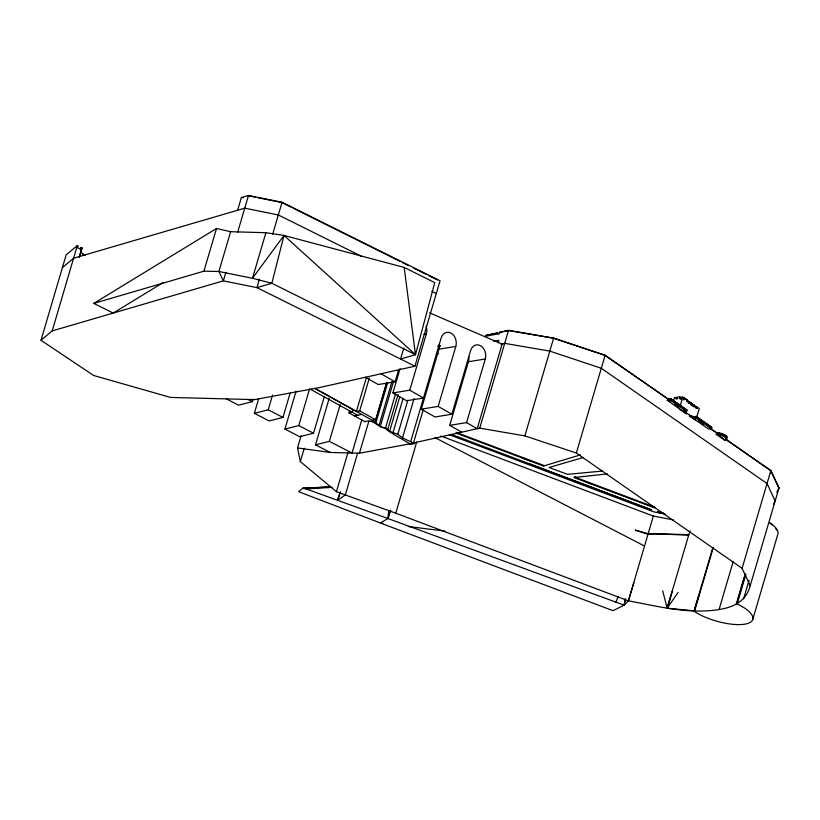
<?xml version="1.0" encoding="UTF-8"?>
<svg xmlns="http://www.w3.org/2000/svg" width="820" height="820" viewBox="0 0 820 820"><rect width="100%" height="100%" fill="white"/><g stroke="black" fill="none" stroke-linecap="round" stroke-linejoin="round"><path stroke-width="1.23" d="M635.408 530.335L635.367 530.817M635.551 530.212L647.984 534.312L654.739 533.738L688.656 535.214M635.572 530.202L648.159 533.697L688.841 534.609M388.659 510.891L387.952 518.537L380.377 522.996L298.654 491.703L302.672 488.279L330.501 486.813M382.919 523.314L380.377 522.996L613.011 610.674L624.133 605.17L625.209 598.877M330.685 486.957L302.672 488.279L306.178 488.956L387.952 518.537L624.133 605.17L625.568 599.061M403.788 348.1L400.57 359.047L415.494 354.681L434.754 282.633L404.178 267.433L283.997 235.442L271.871 283.269L256.937 287.635L223.358 280.85L52.203 330.911L41 340.29L93.603 375.478L170.539 397.433L254.507 399.627L319.277 387.604L414.92 366.181L440.053 280.799L282.07 202.253L248.491 195.467L241.367 197.548L237.626 210.258M41 340.29L66.133 254.907L77.336 245.528L78.166 245.938L77.633 247.753L80.626 249.239L81.159 247.425L82.072 247.876L79.345 257.132M52.203 330.911L77.336 245.528M79.232 256.885L82.072 247.876M163.17 282.572L113.221 313.066L93.787 303.4L203.924 271.184L216.49 228.493L230.625 231.691L265.895 232.726L283.997 235.442L415.494 354.681L404.178 267.433M230.625 231.691L218.909 271.492L223.358 280.85L225.869 272.312M237.615 232.398L248.491 195.467M265.895 232.726L252.488 278.277L218.909 271.492L203.924 271.184M259.438 279.159L256.937 287.635L414.92 366.181M272.63 234.346L282.07 202.253M226.371 398.889L238.538 405.162L252.396 401.656L253.124 399.207M290.178 392.944L282.972 417.421L269.114 420.926L254.354 413.321L258.679 398.622M254.354 413.321L268.212 409.815L272.537 395.117M324.351 396.49L313.547 433.196L299.689 436.701L284.93 429.085L296.092 391.14M284.93 429.085L298.787 425.58L309.601 388.864M725.946 439.264L770.882 470.526L779 487.92L750.218 585.726C746.19 601.121 733.797 607.251 719.068 609.537C688.523 614.405 658.255 606.359 628.386 600.855L395.763 513.187L336.425 491.713L300.345 461.578L297.516 447.945L301.083 435.84M300.345 461.578L304.261 448.253M750.218 585.726L742.1 568.322L576.347 453.05L524.861 435.891L479.731 428.142L408.001 444.204L359.426 453.224L330.265 452.466L315.505 444.85L329.179 398.366M315.505 444.85L329.363 441.344L340.167 404.649M386.517 383.001L375.693 419.768L359.683 410.861L356.403 411.466L314.931 388.403L372.413 420.373L372.926 421.613C377.651 422.843 380.019 428.163 385.615 427.65L389.623 431.238L397.792 434.354L402.528 437.87L414.612 443.63L410.533 444.389C401.913 438.628 392.278 434.344 384.447 427.917C377.21 427.24 373.233 418.179 365.074 421.757L348.982 412.89L349.699 410.461M352.938 409.836L352.231 412.265L348.982 412.89M356.403 411.466L366.407 377.466M359.683 410.861L369.328 378.071M336.425 491.713L347.998 452.394M361.794 419.86L352.036 453.04L329.363 441.344M357.622 453.163L345.333 494.942L337.522 500.292L340.146 492.379M359.426 453.224L368.815 421.326M372.926 421.613L373.654 419.153M375.109 422.32L386.886 382.284M375.888 422.812L387.686 382.725M378.963 425.703L391.929 381.659M380.336 426.267L393.323 382.151M365.484 377.251L378.235 384.539L395.086 381.802L398.684 369.553M392.923 392.923L409.764 390.187L423.479 398.018L406.628 400.755L392.923 392.923L400.129 368.426M385.615 427.65L395.609 393.682M387.675 429.844L398.079 394.492M389.623 431.238L399.709 396.972M392.985 432.786L403.112 398.376M409.764 390.187L426.349 333.842A10.055 7.749 80.8 0 0 426.092 326.196M397.792 434.354L407.827 400.283M402.528 437.87L414.09 398.592M389.715 512.541L387.952 518.537L390.75 510.112M410.717 441.478L441.129 338.045A10.055 7.749 80.8 0 1 451.143 333.156A10.055 7.749 80.8 0 1 455.817 346.429L438.157 406.402L421.316 409.139L438.966 349.166A10.055 7.749 80.8 0 0 439.315 344.062M439.745 346.593L440.012 345.681L437.859 346.163M413.454 442.984L423.202 409.867M395.763 513.187L416.734 441.918M421.316 409.139L435.02 416.97L451.871 414.233L470.588 350.622A10.055 7.749 80.8 0 1 480.602 345.732A10.055 7.749 80.8 0 1 485.276 359.006L466.549 422.618L449.708 425.354L468.425 361.743A10.055 7.749 80.8 0 0 468.784 356.638M497.545 332.807L485.932 335.401L485.665 336.313L499.708 333.463L497.658 333.914L497.545 332.807L497.658 333.914M499.318 333.248L499.585 332.346L508.513 330.347L553.643 338.096L605.139 355.255L667.726 398.776L670.709 398.653L686.955 409.949L686.514 411.466L685.243 411.753L685.704 413.382M498.15 342.77L498.867 340.341L493.896 341.458M479.731 428.142L508.513 330.347M524.861 435.891L553.643 338.096M576.347 453.05L605.139 355.255M685.315 412.839L667.275 400.293L667.726 398.776L604.873 355.337L553.654 338.27L508.8 330.573L499.585 332.346M667.275 400.293L670.258 400.16L670.709 398.653M673.558 400.836L674.542 397.485L676.469 397.403L677.258 397.977L676.93 399.104L676.141 398.53L676.469 397.403M679.452 398.387L679.862 397.013L680.836 397.587L680.436 398.95L679.452 398.387L681.451 398.909M680.313 398.346L680.641 397.239L682.752 397.146L684.362 398.264L683.757 399.924M680.118 406.074L682.752 397.146M688.093 402.938L689.159 401.646L687.631 400.59L687.314 401.667L686.729 401.257L687.139 399.863L684.905 398.305L684.495 399.699L684.034 399.381M624.133 605.17L628.386 600.855L653.478 515.626M685.243 411.753L685.428 411.148L685.838 412.685M685.223 412.86L686.012 412.081M688.574 403.276L688.964 401.954L691.711 403.132L690.583 404.67M686.186 411.476L686.955 409.949M689.958 401.913L689.569 403.235L688.841 402.722M692.387 403.86L691.393 403.901L691.065 405.008L692.059 404.967L692.387 403.86L694.14 405.08L693.822 406.187L692.849 406.248M695.555 417.257L689.61 415.371L689.435 415.976L695.79 417.913L711.534 428.87L711.985 427.353L696.231 416.396L695.37 417.862M690.532 416.283L690.707 415.678M694.519 406.679L694.786 405.777L693.587 405.685L693.33 406.577L694.519 406.679L693.822 406.187M692.418 417.216L692.592 416.611M697.338 407.222L696.344 407.263L695.995 408.432L696.99 408.391L697.338 407.222L699.275 408.565L696.631 417.544M694.786 405.777L696.682 407.099L696.99 408.391M695.79 417.913L696.231 416.396M711.053 428.04L711.319 427.128L695.821 416.355M716.239 434.344A6.673 2.245 16.4 0 1 725.3 436.988A6.673 2.245 16.4 0 1 724.449 440.053L716.239 434.344L716.69 432.827A6.673 2.245 16.4 0 1 724.511 434.743A6.673 2.245 16.4 0 1 726.827 438.054M725.444 435.481A6.263 2.111 16.4 0 0 718.269 433.042C716.126 433.472 716.649 434.631 716.7 433.934M689.948 530.817L667.172 608.225L694.14 610.808L698.958 595.105M693.976 611.361L712.887 547.452M694.499 611.32L713.308 547.432M719.068 609.537L733.172 561.618M742.1 568.322L770.882 470.526M771.292 473.355L771.558 472.443L770.431 470.485L726.612 440.012M736.186 604.535L745.226 573.816M736.483 604.442L745.165 574.953M745.882 574.379L737.2 603.868L744.416 607.938A35.137 11.849 16.4 0 1 744.662 624.194A35.137 11.849 16.4 0 1 700.403 614.969L694.089 611.351M743.607 598.805L749.039 580.375M778.477 488.771L778.744 487.859L771.558 472.443M752.883 619.008L778.016 533.625A35.137 11.849 16.4 0 0 769.549 522.545M628.386 600.855L633.932 582.579M672.359 591.087L667.172 608.225L662.703 590.861M670.606 597.278L667.172 608.225L678.027 592.501M80.37 249.772L81.159 247.425M615.943 602.351L618.034 596.406M337.522 500.292L340.577 491.877M776.796 492.287L779 487.92M773.516 504.218L775.166 500.948L767.048 483.544L601.306 368.272L549.81 351.114L504.689 343.365L501.061 344.277M283.997 235.442L252.488 278.277L271.871 283.269L415.494 354.681M530.274 464.12L651.029 509.773M456.576 433.288L543.486 466.037L580.386 454.926M650.219 510.46L651.141 509.671L451.348 434.374M543.486 466.037L544.07 465.545L456.012 432.335M62.392 267.627L73.585 258.238L244.739 208.177L278.329 214.963L361.425 256.281M93.787 303.4L216.49 228.493M243.191 197.651L241.367 197.548M354.722 416.047L361.548 414.387M684.905 398.305L684.167 398.53L687.139 399.863M688.41 401.861L689.159 401.646M690.973 403.348L691.711 403.132M583.451 457.437L549.113 467.482L567.471 474.349L602.608 471.039M438.239 346.368L440.391 345.886M497.924 333.012L485.932 335.401M436.301 354.26L438.372 353.809M372.413 420.373L375.693 419.768M423.94 334.242L426.349 333.842M438.966 349.166L455.817 346.429M468.425 361.743L485.276 359.006M607.507 473.898L573.949 477.517L654.38 507.836L654.985 507.324L574.543 477.014L576.839 477.629M693.177 405.141L694.14 405.08M306.178 488.956L332.131 487.346M679.862 397.013L677.771 397.106L677.371 398.479L676.141 398.53M676.367 398.018L677.258 397.977M668.628 398.93L670.647 398.848L686.637 409.969M686.637 400.631L687.631 400.59M711.534 428.87L708.552 428.993L690.091 416.16M724.634 439.448L724.203 439.879L725.28 439.735A6.263 2.111 16.4 0 0 724.993 436.998A6.263 2.111 16.4 0 0 717.828 434.559L716.823 434.528M711.288 429.352L716.69 432.827M684.362 398.264L682.578 397.761M408.278 526.512L445.045 531.145M297.516 447.945L330.265 452.466M695.278 406.853L696.682 407.099M659.997 512.295L657.384 511.506L663.452 512.92M665.297 514.058L654.124 511.936L449.278 434.723M673.353 519.88L653.345 516.077L440.996 436.045M249.095 195.929L255.174 197.159M257.603 197.651L281.906 202.591L290.905 207.06M659.239 512.069L661.033 512.48M716.311 432.847L716.967 433.021L709.956 428.153M586.239 482.15L593.413 484.681M523.027 458.165L531.227 461.424M429.577 312.83L502.106 344.144L477.219 428.706L466.549 422.618M293.16 208.188L399.976 261.293M402.251 262.42L407.94 265.249M413.628 268.079L426.144 274.3M428.419 275.438L437.521 279.958M431.904 291.325L436.312 293.519M248.142 399.463L252.396 401.656M268.212 409.815L282.972 417.421M298.787 425.58L313.547 433.196M434.969 437.624L644.53 546.038M310.442 389.244L357.971 415.432M657.989 511.926L659.957 513.043M381.023 373.776L395.086 381.802M438.157 406.402L451.871 414.233M449.708 425.354L461.67 432.191M374.453 422.423L375.406 423.007M80.596 252.263L84.86 255.082M82.728 254.2L84.829 255.584M696.344 407.263L697.461 408.032M691.322 404.455L692.059 404.967M670.258 400.16L686.514 411.466M668.484 400.406L670.555 401.841M674.675 404.711L678.806 407.581M682.937 410.451L695.319 419.061M698.414 421.213L703.57 424.801M719.499 435.881L723.609 438.731M689.61 415.371L692.336 417.267M679.288 408.913L686.504 413.936M690.635 416.816L695.801 420.404M685.407 412.255L685.879 412.778M770.175 523.344A34.46 11.613 16.4 0 1 772.204 524.903M775.607 528.326A34.46 11.613 16.4 0 1 776.755 530.14M718.002 433.954A6.263 2.111 16.4 0 1 724.019 435.707M726.479 437.767A6.263 2.111 16.4 0 1 726.192 438.813M726.284 436.189A6.263 2.111 16.4 0 1 726.745 436.855M716.526 433.37L716.526 433.37"/></g></svg>
